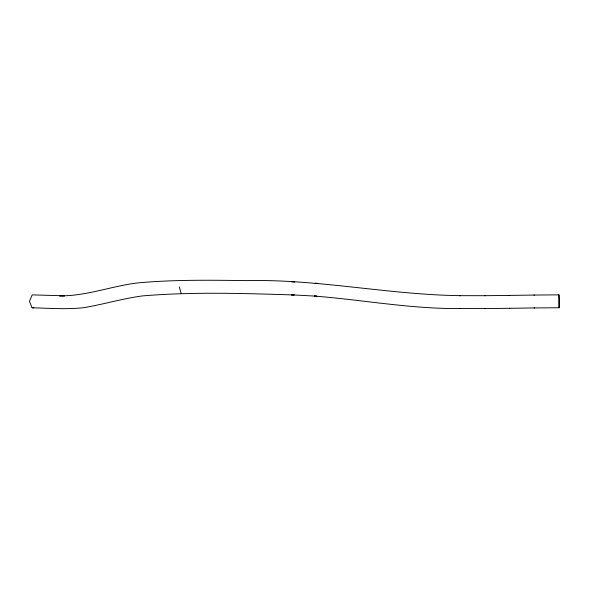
<?xml version="1.0" encoding="UTF-8"?>
<svg xmlns="http://www.w3.org/2000/svg" width="589" height="589" viewBox="0 0 589 589"><rect width="100%" height="100%" fill="white"/><g stroke="black" fill="none" stroke-linecap="round" stroke-linejoin="round"><path stroke-width="0.88" d="M558.681 294.861L558.784 307.752M509.19 295.413L534.444 295.052M509.36 308.305L534.591 307.937M484.445 295.7L509.662 295.413M484.511 308.592L509.831 308.297M533.951 295.052L559.226 294.861L559.55 301.303L559.329 307.745L534.09 307.944M485.019 295.7L459.737 295.663L460.554 295.663C389.027 294.78 318.524 279.046 246.82 280.6C210.42 280.158 173.924 279.569 137.635 282.919C111.343 286.077 86.141 296.26 59.415 295.84L64.628 295.811L32.218 294.875L29.45 301.332L32.064 307.76L33.853 307.752M32.064 307.76C49.13 308.297 66.196 309.475 83.248 307.752C103.156 304.461 122.519 298.571 142.538 295.906C192.978 291.688 243.699 293.403 294.22 294.964L291.275 294.794L316.845 296.208L314.224 296.061C362.714 299.838 410.783 308.975 459.567 308.555L460.384 308.548M459.567 308.555L485.086 308.584M315.122 283.199L317.743 283.353M291.879 281.917L294.831 282.087M179.284 286.887L181.14 293.418"/></g></svg>
